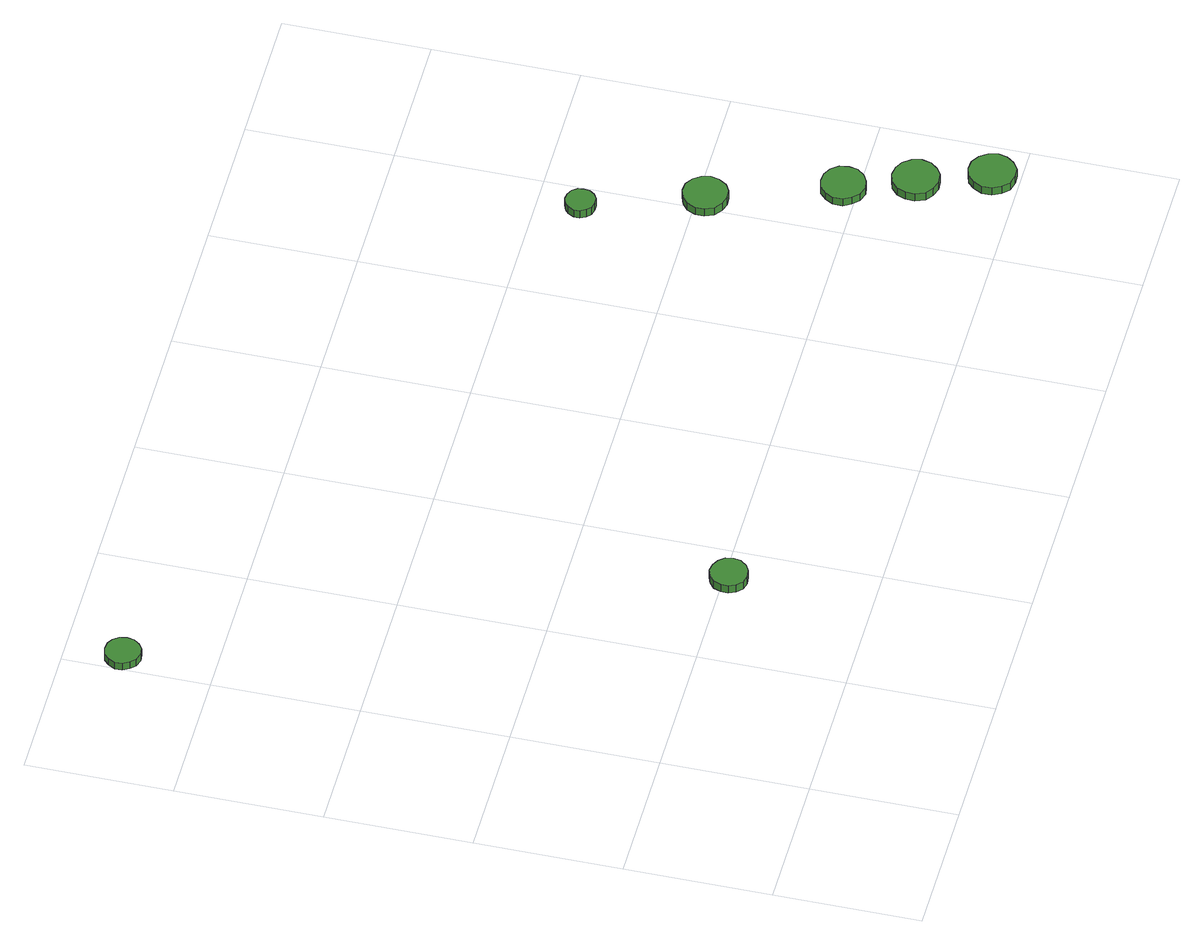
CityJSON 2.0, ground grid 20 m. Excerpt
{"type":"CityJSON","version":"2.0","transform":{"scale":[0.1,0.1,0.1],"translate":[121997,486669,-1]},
"CityObjects":{
"tree1":{"type":"SolitaryVegetationObject","attributes":{"function":"something"},"geometry":[{"type":"MultiSurface","lod":"1","boundaries":[[[0,1,2,3,4,5,6,7,8,9,10,11,12,13,14]],[[15,16,17,18,19,20,21,22,23,24,25,26,27,28,29]],[[0,29,28,1]],[[1,28,27,2]],[[2,27,26,3]],[[3,26,25,4]],[[4,25,24,5]],[[5,24,23,6]],[[6,23,22,7]],[[7,22,21,8]],[[8,21,20,9]],[[9,20,19,10]],[[10,19,18,11]],[[11,18,17,12]],[[12,17,16,13]],[[13,16,15,14]],[[14,15,29,0]]]}]},
"tree2":{"type":"SolitaryVegetationObject","attributes":{"function":"something"},"geometry":[{"type":"MultiSurface","lod":"1","boundaries":[[[30,31,32,33,34,35,36,37,38,39,40,41,42,43,44]],[[45,46,47,48,49,50,51,52,53,54,55,56,57,58,59]],[[30,59,58,31]],[[31,58,57,32]],[[32,57,56,33]],[[33,56,55,34]],[[34,55,54,35]],[[35,54,53,36]],[[36,53,52,37]],[[37,52,51,38]],[[38,51,50,39]],[[39,50,49,40]],[[40,49,48,41]],[[41,48,47,42]],[[42,47,46,43]],[[43,46,45,44]],[[44,45,59,30]]]}]},
"tree3":{"type":"SolitaryVegetationObject","attributes":{"function":"something"},"geometry":[{"type":"MultiSurface","lod":"1","boundaries":[[[60,61,62,63,64,65,66,67,68,69,70,71,72,73,74]],[[75,76,77,78,79,80,81,82,83,84,85,86,87,88,89]],[[60,89,88,61]],[[61,88,87,62]],[[62,87,86,63]],[[63,86,85,64]],[[64,85,84,65]],[[65,84,83,66]],[[66,83,82,67]],[[67,82,81,68]],[[68,81,80,69]],[[69,80,79,70]],[[70,79,78,71]],[[71,78,77,72]],[[72,77,76,73]],[[73,76,75,74]],[[74,75,89,60]]]}]},
"tree4":{"type":"SolitaryVegetationObject","attributes":{"function":"something"},"geometry":[{"type":"MultiSurface","lod":"1","boundaries":[[[90,91,92,93,94,95,96,97,98,99,100,101,102,103,104]],[[105,106,107,108,109,110,111,112,113,114,115,116,117,118,119]],[[90,119,118,91]],[[91,118,117,92]],[[92,117,116,93]],[[93,116,115,94]],[[94,115,114,95]],[[95,114,113,96]],[[96,113,112,97]],[[97,112,111,98]],[[98,111,110,99]],[[99,110,109,100]],[[100,109,108,101]],[[101,108,107,102]],[[102,107,106,103]],[[103,106,105,104]],[[104,105,119,90]]]}]},
"tree5":{"type":"SolitaryVegetationObject","attributes":{"function":"something"},"geometry":[{"type":"MultiSurface","lod":"1","boundaries":[[[120,121,122,123,124,125,126,127,128,129,130,131,132,133,134]],[[135,136,137,138,139,140,141,142,143,144,145,146,147,148,149]],[[120,149,148,121]],[[121,148,147,122]],[[122,147,146,123]],[[123,146,145,124]],[[124,145,144,125]],[[125,144,143,126]],[[126,143,142,127]],[[127,142,141,128]],[[128,141,140,129]],[[129,140,139,130]],[[130,139,138,131]],[[131,138,137,132]],[[132,137,136,133]],[[133,136,135,134]],[[134,135,149,120]]]}]},
"tree6":{"type":"SolitaryVegetationObject","attributes":{"function":"something"},"geometry":[{"type":"MultiSurface","lod":"1","boundaries":[[[150,151,152,153,154,155,156,157,158,159,160,161,162,163,164]],[[165,166,167,168,169,170,171,172,173,174,175,176,177,178,179]],[[150,179,178,151]],[[151,178,177,152]],[[152,177,176,153]],[[153,176,175,154]],[[154,175,174,155]],[[155,174,173,156]],[[156,173,172,157]],[[157,172,171,158]],[[158,171,170,159]],[[159,170,169,160]],[[160,169,168,161]],[[161,168,167,162]],[[162,167,166,163]],[[163,166,165,164]],[[164,165,179,150]]]}]},
"tree7":{"type":"SolitaryVegetationObject","attributes":{"function":"something"},"geometry":[{"type":"MultiSurface","lod":"1","boundaries":[[[180,181,182,183,184,185,186,187,188,189,190,191,192,193,194]],[[195,196,197,198,199,200,201,202,203,204,205,206,207,208,209]],[[180,209,208,181]],[[181,208,207,182]],[[182,207,206,183]],[[183,206,205,184]],[[184,205,204,185]],[[185,204,203,186]],[[186,203,202,187]],[[187,202,201,188]],[[188,201,200,189]],[[189,200,199,190]],[[190,199,198,191]],[[191,198,197,192]],[[192,197,196,193]],[[193,196,195,194]],[[194,195,209,180]]]}]}
},
"vertices":[
[48,923,19],[46,933,19],[40,941,19],[32,946,19],[22,947,19],[12,944,19],[5,937,19],[0,928,19],[0,918,19],[5,909,19],[12,902,19],[22,899,19],[32,900,19],[40,905,19],[46,913,19],[46,913,7],[40,905,7],[32,900,7],[22,899,7],[12,902,7],[5,909,7],[0,918,7],[0,928,7],[5,937,7],[12,944,7],[22,947,7],[32,946,7],[40,941,7],[46,933,7],[48,923,7],
[374,193,22],[372,204,22],[365,212,22],[356,217,22],[345,219,22],[335,215,22],[327,208,22],[323,198,22],[323,188,22],[327,178,22],[335,171,22],[345,168,22],[356,169,22],[365,174,22],[372,183,22],[372,183,9],[365,174,9],[356,169,9],[345,168,9],[335,171,9],[327,178,9],[323,188,9],[323,198,9],[327,208,9],[335,215,9],[345,219,9],[356,217,9],[365,212,9],[372,204,9],[374,193,9],
[980,542,27],[979,550,27],[974,557,27],[966,561,27],[958,562,27],[950,559,27],[944,554,27],[940,546,27],[940,538,27],[944,530,27],[950,524,27],[958,522,27],[966,522,27],[974,527,27],[979,534,27],[979,534,14],[974,527,14],[966,522,14],[958,522,14],[950,524,14],[944,530,14],[940,538,14],[940,546,14],[944,554,14],[950,559,14],[958,562,14],[966,561,14],[974,557,14],[979,550,14],[980,542,14],
[1043,388,26],[1040,400,26],[1033,410,26],[1022,417,26],[1010,418,26],[998,414,26],[988,406,26],[983,394,26],[983,382,26],[988,370,26],[998,362,26],[1010,358,26],[1022,359,26],[1033,365,26],[1040,376,26],[1040,376,13],[1033,365,13],[1022,359,13],[1010,358,13],[998,362,13],[988,370,13],[983,382,13],[983,394,13],[988,406,13],[998,414,13],[1010,418,13],[1022,417,13],[1033,410,13],[1040,400,13],[1043,388,13],
[1103,218,26],[1101,231,26],[1093,241,26],[1082,247,26],[1070,248,26],[1058,245,26],[1049,236,26],[1043,225,26],[1043,212,26],[1049,201,26],[1058,192,26],[1070,188,26],[1082,190,26],[1093,196,26],[1101,206,26],[1101,206,14],[1093,196,14],[1082,190,14],[1070,188,14],[1058,192,14],[1049,201,14],[1043,212,14],[1043,225,14],[1049,236,14],[1058,245,14],[1070,248,14],[1082,247,14],[1093,241,14],[1101,231,14],[1103,218,14],
[1137,129,27],[1134,142,27],[1126,153,27],[1115,159,27],[1102,161,27],[1089,157,27],[1079,148,27],[1074,136,27],[1074,123,27],[1079,110,27],[1089,102,27],[1102,98,27],[1115,99,27],[1126,106,27],[1134,116,27],[1134,116,14],[1126,106,14],[1115,99,14],[1102,98,14],[1089,102,14],[1079,110,14],[1074,123,14],[1074,136,14],[1079,148,14],[1089,157,14],[1102,161,14],[1115,159,14],[1126,153,14],[1134,142,14],[1137,129,14],
[1171,35,27],[1168,48,27],[1160,59,27],[1149,66,27],[1136,67,27],[1123,63,27],[1114,54,27],[1108,42,27],[1108,29,27],[1114,17,27],[1123,8,27],[1136,4,27],[1149,5,27],[1160,12,27],[1168,23,27],[1168,23,14],[1160,12,14],[1149,5,14],[1136,4,14],[1123,8,14],[1114,17,14],[1108,29,14],[1108,42,14],[1114,54,14],[1123,63,14],[1136,67,14],[1149,66,14],[1160,59,14],[1168,48,14],[1171,35,14]
]}
